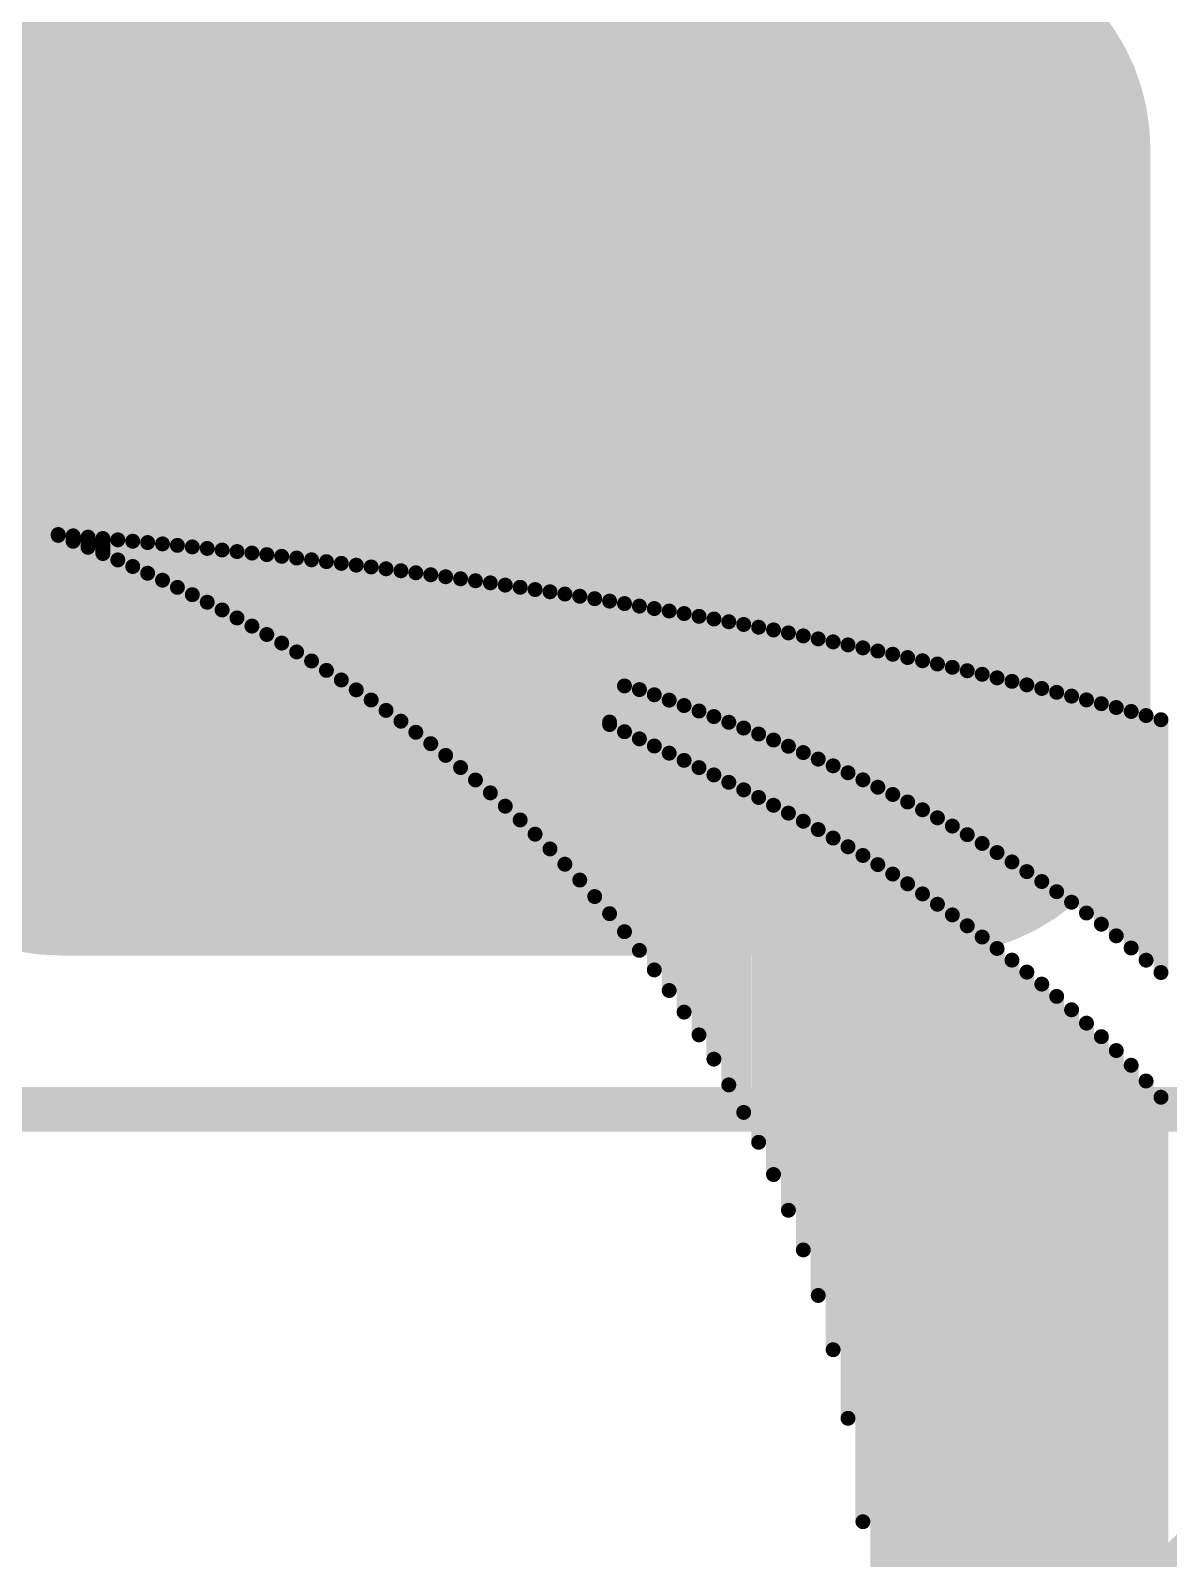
# Model space of a CAD drawing. Header units: millimetres. Extents: x 1.01 to 3.59, y 0.05 to 3.22.
# Drawn here: x 2.1073 to 2.1578, y 2.3112 to 2.379 of the extents above; entities that cross this region are included whole.
import ezdxf

# ---------------------------------------------------------------- set-up
doc = ezdxf.new("R2010")
doc.units = ezdxf.units.MM
doc.header["$MEASUREMENT"] = 0
for name, color, linetype in [('BottomOverlay', 54, 'Continuous'), ('Mechanical15', 56, 'Continuous'), ('TopLayer', 1, 'Continuous'), ('TopPaste', 8, 'Continuous'), ('TopSolder', 216, 'Continuous')]:
    doc.layers.add(name, color=color, linetype=linetype)

# ---------------------------------------------------------------- blocks, each defined once
blk = doc.blocks.new('RESC2013X38N_0805_NOOVERLAY_113')
at = {"layer": 'Mechanical15', "const_width": 0.001969}
blk.add_lwpolyline([(-0.03937, -0.068898), (0.03937, -0.068898)], dxfattribs=at)
at = {"layer": 'TopLayer', "const_width": 0.00561}
for points in [[(-0.022195, -0.026279, 1), (-0.016585, -0.026279, 1)], [(0.016585, -0.026279, 1), (0.022195, -0.026279, 1)], [(-0.022195, -0.052461, 1), (-0.016585, -0.052461, 1)], [(0.016585, -0.052461, 1), (0.022195, -0.052461, 1)]]:
    blk.add_lwpolyline(points, format="xyb", close=True, dxfattribs=at)
at = {"layer": 'TopLayer'}
for points in [[(-0.01939, -0.058071), (0.01939, -0.058071), (-0.01939, -0.020669), (0.01939, -0.020669)], [(-0.025, -0.052461), (0.025, -0.052461), (-0.025, -0.026279), (0.025, -0.026279)]]:
    blk.add_solid(points, dxfattribs=at)
at = {"layer": 'TopPaste', "const_width": 0.00561}
for points in [[(-0.022195, -0.026279, 1), (-0.016585, -0.026279, 1)], [(0.016585, -0.026279, 1), (0.022195, -0.026279, 1)], [(-0.022195, -0.052461, 1), (-0.016585, -0.052461, 1)], [(0.016585, -0.052461, 1), (0.022195, -0.052461, 1)]]:
    blk.add_lwpolyline(points, format="xyb", close=True, dxfattribs=at)
at = {"layer": 'TopPaste'}
for points in [[(-0.01939, -0.058071), (0.01939, -0.058071), (-0.01939, -0.020669), (0.01939, -0.020669)], [(-0.025, -0.052461), (0.025, -0.052461), (-0.025, -0.026279), (0.025, -0.026279)]]:
    blk.add_solid(points, dxfattribs=at)
at = {"layer": 'TopSolder', "const_width": 0.00961}
for points in [[(-0.024195, -0.026279, 1), (-0.014585, -0.026279, 1)], [(0.014585, -0.026279, 1), (0.024195, -0.026279, 1)], [(-0.024195, -0.052461, 1), (-0.014585, -0.052461, 1)], [(0.014585, -0.052461, 1), (0.024195, -0.052461, 1)]]:
    blk.add_lwpolyline(points, format="xyb", close=True, dxfattribs=at)
at = {"layer": 'TopSolder'}
for points in [[(-0.01939, -0.062071), (0.01939, -0.062071), (-0.01939, -0.016669), (0.01939, -0.016669)], [(-0.029, -0.052461), (0.029, -0.052461), (-0.029, -0.026279), (0.029, -0.026279)]]:
    blk.add_solid(points, dxfattribs=at)
blk = doc.blocks.new('S______ROHS_B_125')
at = {"layer": 'BottomOverlay', "const_width": 0.000661}
for points in [[(-0.095174, 0.046367), (-0.106393, 0.046367)], [(-0.095174, 0.046367), (-0.106393, 0.046367)], [(0.015145, 0.046367), (-0.08964, 0.046367)], [(0.015145, 0.046367), (-0.08964, 0.046367)], [(-0.095721, 0.045706), (-0.106577, 0.045706)], [(-0.095721, 0.045706), (-0.106577, 0.045706)], [(0.013773, 0.045706), (-0.090361, 0.045706)], [(0.013773, 0.045706), (-0.090361, 0.045706)], [(-0.096263, 0.045044), (-0.10676, 0.045044)], [(-0.096263, 0.045044), (-0.10676, 0.045044)], [(0.012323, 0.045044), (-0.091059, 0.045044)], [(0.012323, 0.045044), (-0.091059, 0.045044)], [(-0.096801, 0.044383), (-0.106934, 0.044383)], [(-0.096801, 0.044383), (-0.106934, 0.044383)], [(0.010787, 0.044383), (-0.091712, 0.044383)], [(0.010787, 0.044383), (-0.091712, 0.044383)], [(-0.09732, 0.043722), (-0.107103, 0.043722)], [(-0.09732, 0.043722), (-0.107103, 0.043722)], [(0.009136, 0.043722), (-0.092329, 0.043722)], [(0.009136, 0.043722), (-0.092329, 0.043722)], [(-0.098293, 0.042399), (-0.107442, 0.042399)], [(-0.098293, 0.042399), (-0.107442, 0.042399)], [(-0.097814, 0.043061), (-0.107272, 0.043061)], [(-0.097814, 0.043061), (-0.107272, 0.043061)], [(0.005512, 0.042399), (-0.093521, 0.042399)], [(0.005512, 0.042399), (-0.093521, 0.042399)], [(0.007384, 0.043061), (-0.092928, 0.043061)], [(0.007384, 0.043061), (-0.092928, 0.043061)], [(-0.098759, 0.041738), (-0.107611, 0.041738)], [(-0.098759, 0.041738), (-0.107611, 0.041738)], [(0.003477, 0.041738), (-0.094115, 0.041738)], [(0.003477, 0.041738), (-0.094115, 0.041738)], [(-0.099212, 0.041077), (-0.10778, 0.041077)], [(-0.099212, 0.041077), (-0.10778, 0.041077)], [(0.00129, 0.041077), (-0.094659, 0.041077)], [(0.00129, 0.041077), (-0.094659, 0.041077)], [(-0.099652, 0.040415), (-0.107939, 0.040415)], [(-0.099652, 0.040415), (-0.107939, 0.040415)], [(-0.001105, 0.040415), (-0.095193, 0.040415)], [(-0.001105, 0.040415), (-0.095193, 0.040415)], [(-0.100082, 0.039754), (-0.108095, 0.039754)], [(-0.100082, 0.039754), (-0.108095, 0.039754)], [(-0.003722, 0.039754), (-0.095724, 0.039754)], [(-0.003722, 0.039754), (-0.095724, 0.039754)], [(-0.100498, 0.039093), (-0.108251, 0.039093)], [(-0.100498, 0.039093), (-0.108251, 0.039093)], [(-0.006627, 0.039093), (-0.096242, 0.039093)], [(-0.006627, 0.039093), (-0.096242, 0.039093)], [(-0.100902, 0.038432), (-0.10841, 0.038432)], [(-0.100902, 0.038432), (-0.10841, 0.038432)], [(-0.009879, 0.038432), (-0.096749, 0.038432)], [(-0.009879, 0.038432), (-0.096749, 0.038432)], [(-0.101292, 0.03777), (-0.108566, 0.03777)], [(-0.101292, 0.03777), (-0.108566, 0.03777)], [(-0.013591, 0.03777), (-0.097247, 0.03777)], [(-0.013591, 0.03777), (-0.097247, 0.03777)], [(-0.101672, 0.037109), (-0.10872, 0.037109)], [(-0.101672, 0.037109), (-0.10872, 0.037109)], [(-0.017913, 0.037109), (-0.097731, 0.037109)], [(-0.017913, 0.037109), (-0.097731, 0.037109)], [(-0.10204, 0.036448), (-0.108866, 0.036448)], [(-0.10204, 0.036448), (-0.108866, 0.036448)], [(-0.023078, 0.036448), (-0.098205, 0.036448)], [(-0.023078, 0.036448), (-0.098205, 0.036448)], [(-0.102396, 0.035786), (-0.109009, 0.035786)], [(-0.102396, 0.035786), (-0.109009, 0.035786)], [(-0.029602, 0.035786), (-0.098663, 0.035786)], [(-0.029602, 0.035786), (-0.098663, 0.035786)], [(-0.102743, 0.035125), (-0.109152, 0.035125)], [(-0.102743, 0.035125), (-0.109152, 0.035125)], [(-0.038389, 0.035125), (-0.099111, 0.035125)], [(-0.038389, 0.035125), (-0.099111, 0.035125)], [(-0.103076, 0.034464), (-0.109298, 0.034464)], [(-0.103076, 0.034464), (-0.109298, 0.034464)], [(-0.050713, 0.034464), (-0.099543, 0.034464)], [(-0.050713, 0.034464), (-0.099543, 0.034464)], [(-0.103399, 0.033803), (-0.109441, 0.033803)], [(-0.103399, 0.033803), (-0.109441, 0.033803)], [(-0.063163, 0.033803), (-0.099962, 0.033803)], [(-0.063163, 0.033803), (-0.099962, 0.033803)], [(-0.103724, 0.033141), (-0.109582, 0.033141)], [(-0.103724, 0.033141), (-0.109582, 0.033141)], [(-0.070801, 0.033141), (-0.100368, 0.033141)], [(-0.070801, 0.033141), (-0.100368, 0.033141)], [(-0.104039, 0.03248), (-0.109714, 0.03248)], [(-0.104039, 0.03248), (-0.109714, 0.03248)], [(-0.075391, 0.03248), (-0.100753, 0.03248)], [(-0.075391, 0.03248), (-0.100753, 0.03248)], [(-0.104346, 0.031819), (-0.109847, 0.031819)], [(-0.104346, 0.031819), (-0.109847, 0.031819)], [(-0.078435, 0.031819), (-0.101141, 0.031819)], [(-0.078435, 0.031819), (-0.101141, 0.031819)], [(-0.104646, 0.031158), (-0.10998, 0.031158)], [(-0.104646, 0.031158), (-0.10998, 0.031158)], [(-0.080843, 0.031158), (-0.101519, 0.031158)], [(-0.080843, 0.031158), (-0.101519, 0.031158)], [(-0.104934, 0.030496), (-0.110113, 0.030496)], [(-0.104934, 0.030496), (-0.110113, 0.030496)], [(-0.082863, 0.030496), (-0.101889, 0.030496)], [(-0.082863, 0.030496), (-0.101889, 0.030496)], [(-0.105216, 0.029835), (-0.110245, 0.029835)], [(-0.105216, 0.029835), (-0.110245, 0.029835)], [(-0.084623, 0.029835), (-0.102248, 0.029835)], [(-0.084623, 0.029835), (-0.102248, 0.029835)], [(-0.105492, 0.029174), (-0.110378, 0.029174)], [(-0.105492, 0.029174), (-0.110378, 0.029174)], [(-0.086208, 0.029174), (-0.102597, 0.029174)], [(-0.086208, 0.029174), (-0.102597, 0.029174)], [(-0.10576, 0.028513), (-0.110498, 0.028513)], [(-0.10576, 0.028513), (-0.110498, 0.028513)], [(-0.08764, 0.028513), (-0.102943, 0.028513)], [(-0.08764, 0.028513), (-0.102943, 0.028513)], [(-0.106023, 0.027851), (-0.11062, 0.027851)], [(-0.106023, 0.027851), (-0.11062, 0.027851)], [(-0.088965, 0.027851), (-0.103281, 0.027851)], [(-0.088965, 0.027851), (-0.103281, 0.027851)], [(-0.10628, 0.02719), (-0.11074, 0.02719)], [(-0.10628, 0.02719), (-0.11074, 0.02719)], [(-0.090186, 0.02719), (-0.103615, 0.02719)], [(-0.090186, 0.02719), (-0.103615, 0.02719)], [(-0.106533, 0.026529), (-0.110863, 0.026529)], [(-0.106533, 0.026529), (-0.110863, 0.026529)], [(-0.091329, 0.026529), (-0.103943, 0.026529)], [(-0.091329, 0.026529), (-0.103943, 0.026529)], [(-0.106778, 0.025868), (-0.110982, 0.025868)], [(-0.106778, 0.025868), (-0.110982, 0.025868)], [(-0.092407, 0.025868), (-0.104268, 0.025868)], [(-0.092407, 0.025868), (-0.104268, 0.025868)], [(-0.107023, 0.025206), (-0.111105, 0.025206)], [(-0.107023, 0.025206), (-0.111105, 0.025206)], [(-0.093417, 0.025206), (-0.104588, 0.025206)], [(-0.093417, 0.025206), (-0.104588, 0.025206)], [(-0.107262, 0.024545), (-0.111216, 0.024545)], [(-0.107262, 0.024545), (-0.111216, 0.024545)], [(-0.094375, 0.024545), (-0.104909, 0.024545)], [(-0.094375, 0.024545), (-0.104909, 0.024545)], [(-0.107499, 0.023884), (-0.111326, 0.023884)], [(-0.107499, 0.023884), (-0.111326, 0.023884)], [(-0.095289, 0.023884), (-0.105226, 0.023884)], [(-0.095289, 0.023884), (-0.105226, 0.023884)], [(-0.107731, 0.023223), (-0.111435, 0.023223)], [(-0.107731, 0.023223), (-0.111435, 0.023223)], [(-0.096156, 0.023223), (-0.105544, 0.023223)], [(-0.096156, 0.023223), (-0.105544, 0.023223)], [(-0.107892, 0.022561), (-0.111547, 0.022561)], [(-0.107892, 0.022561), (-0.111547, 0.022561)], [(-0.096986, 0.022561), (-0.105861, 0.022561)], [(-0.096986, 0.022561), (-0.105861, 0.022561)], [(-0.106291, 0.0219), (-0.111657, 0.0219)], [(-0.106291, 0.0219), (-0.111657, 0.0219)], [(-0.097786, 0.0219), (-0.106179, 0.0219)], [(-0.097786, 0.0219), (-0.106179, 0.0219)], [(-0.098546, 0.021239), (-0.111766, 0.021239)], [(-0.098546, 0.021239), (-0.111766, 0.021239)], [(-0.099277, 0.020577), (-0.111873, 0.020577)], [(-0.099277, 0.020577), (-0.111873, 0.020577)], [(-0.09998, 0.019916), (-0.111972, 0.019916)], [(-0.09998, 0.019916), (-0.111972, 0.019916)], [(-0.10066, 0.019255), (-0.112071, 0.019255)], [(-0.10066, 0.019255), (-0.112071, 0.019255)], [(-0.101313, 0.018594), (-0.11217, 0.018594)], [(-0.101313, 0.018594), (-0.11217, 0.018594)], [(-0.101943, 0.017932), (-0.112268, 0.017932)], [(-0.101943, 0.017932), (-0.112268, 0.017932)], [(-0.102555, 0.017271), (-0.112367, 0.017271)], [(-0.102555, 0.017271), (-0.112367, 0.017271)], [(-0.103719, 0.015949), (-0.11256, 0.015949)], [(-0.103719, 0.015949), (-0.11256, 0.015949)], [(-0.103146, 0.01661), (-0.112466, 0.01661)], [(-0.103146, 0.01661), (-0.112466, 0.01661)], [(-0.104271, 0.015287), (-0.112648, 0.015287)], [(-0.104271, 0.015287), (-0.112648, 0.015287)], [(-0.10481, 0.014626), (-0.112737, 0.014626)], [(-0.10481, 0.014626), (-0.112737, 0.014626)], [(-0.10533, 0.013965), (-0.112825, 0.013965)], [(-0.10533, 0.013965), (-0.112825, 0.013965)], [(-0.105835, 0.013303), (-0.112914, 0.013303)], [(-0.105835, 0.013303), (-0.112914, 0.013303)], [(-0.106327, 0.012642), (-0.113003, 0.012642)], [(-0.106327, 0.012642), (-0.113003, 0.012642)], [(-0.106806, 0.011981), (-0.113091, 0.011981)], [(-0.106806, 0.011981), (-0.113091, 0.011981)], [(-0.107267, 0.01132), (-0.113172, 0.01132)], [(-0.107267, 0.01132), (-0.113172, 0.01132)], [(-0.107718, 0.010658), (-0.113253, 0.010658)], [(-0.107718, 0.010658), (-0.113253, 0.010658)], [(-0.108158, 0.009997), (-0.113331, 0.009997)], [(-0.108158, 0.009997), (-0.113331, 0.009997)], [(-0.108582, 0.009336), (-0.113409, 0.009336)], [(-0.108582, 0.009336), (-0.113409, 0.009336)], [(-0.108998, 0.008675), (-0.113489, 0.008675)], [(-0.108998, 0.008675), (-0.113489, 0.008675)], [(-0.109402, 0.008013), (-0.113568, 0.008013)], [(-0.109402, 0.008013), (-0.113568, 0.008013)], [(-0.109793, 0.007352), (-0.113646, 0.007352)], [(-0.109793, 0.007352), (-0.113646, 0.007352)], [(-0.110175, 0.006691), (-0.113719, 0.006691)], [(-0.110175, 0.006691), (-0.113719, 0.006691)], [(-0.110548, 0.00603), (-0.113789, 0.00603)], [(-0.110548, 0.00603), (-0.113789, 0.00603)], [(-0.110909, 0.005368), (-0.113856, 0.005368)], [(-0.110909, 0.005368), (-0.113856, 0.005368)], [(-0.111263, 0.004707), (-0.113924, 0.004707)], [(-0.111263, 0.004707), (-0.113924, 0.004707)], [(-0.111607, 0.004046), (-0.113994, 0.004046)], [(-0.111607, 0.004046), (-0.113994, 0.004046)], [(-0.11194, 0.003384), (-0.114062, 0.003384)], [(-0.11194, 0.003384), (-0.114062, 0.003384)], [(-0.112266, 0.002723), (-0.11413, 0.002723)], [(-0.112266, 0.002723), (-0.11413, 0.002723)], [(-0.112586, 0.002062), (-0.114195, 0.002062)], [(-0.112586, 0.002062), (-0.114195, 0.002062)], [(-0.112893, 0.001401), (-0.114255, 0.001401)], [(-0.112893, 0.001401), (-0.114255, 0.001401)], [(-0.113193, 0.000739), (-0.114315, 0.000739)], [(-0.113193, 0.000739), (-0.114315, 0.000739)], [(-0.113484, 0.000078), (-0.114375, 0.000078)], [(-0.113484, 0.000078), (-0.114375, 0.000078)], [(-0.113768, -0.000583), (-0.114434, -0.000583)], [(-0.113768, -0.000583), (-0.114434, -0.000583)], [(-0.114044, -0.001244), (-0.114494, -0.001244)], [(-0.114044, -0.001244), (-0.114494, -0.001244)], [(-0.114312, -0.001906), (-0.114552, -0.001906)], [(-0.114312, -0.001906), (-0.114552, -0.001906)], [(-0.114572, -0.002567), (-0.114611, -0.002567)], [(-0.114572, -0.002567), (-0.114611, -0.002567)]]:
    blk.add_lwpolyline(points, dxfattribs=at)
at = {"layer": 'BottomOverlay', "const_width": 0.000331}
for points in [[(-0.106558, 0.046367, 1), (-0.106227, 0.046367, 1)], [(-0.106558, 0.046367, 1), (-0.106227, 0.046367, 1)], [(-0.09534, 0.046367, 1), (-0.095009, 0.046367, 1)], [(-0.09534, 0.046367, 1), (-0.095009, 0.046367, 1)], [(-0.089805, 0.046367, 1), (-0.089474, 0.046367, 1)], [(-0.089805, 0.046367, 1), (-0.089474, 0.046367, 1)], [(-0.106743, 0.045706, 1), (-0.106412, 0.045706, 1)], [(-0.106743, 0.045706, 1), (-0.106412, 0.045706, 1)], [(-0.095886, 0.045706, 1), (-0.095556, 0.045706, 1)], [(-0.095886, 0.045706, 1), (-0.095556, 0.045706, 1)], [(-0.090526, 0.045706, 1), (-0.090195, 0.045706, 1)], [(-0.090526, 0.045706, 1), (-0.090195, 0.045706, 1)], [(-0.106925, 0.045044, 1), (-0.106594, 0.045044, 1)], [(-0.106925, 0.045044, 1), (-0.106594, 0.045044, 1)], [(-0.096428, 0.045044, 1), (-0.096097, 0.045044, 1)], [(-0.096428, 0.045044, 1), (-0.096097, 0.045044, 1)], [(-0.091224, 0.045044, 1), (-0.090893, 0.045044, 1)], [(-0.091224, 0.045044, 1), (-0.090893, 0.045044, 1)], [(-0.107099, 0.044383, 1), (-0.106769, 0.044383, 1)], [(-0.107099, 0.044383, 1), (-0.106769, 0.044383, 1)], [(-0.096967, 0.044383, 1), (-0.096636, 0.044383, 1)], [(-0.096967, 0.044383, 1), (-0.096636, 0.044383, 1)], [(-0.091877, 0.044383, 1), (-0.091547, 0.044383, 1)], [(-0.091877, 0.044383, 1), (-0.091547, 0.044383, 1)], [(-0.107269, 0.043722, 1), (-0.106938, 0.043722, 1)], [(-0.107269, 0.043722, 1), (-0.106938, 0.043722, 1)], [(-0.097485, 0.043722, 1), (-0.097154, 0.043722, 1)], [(-0.097485, 0.043722, 1), (-0.097154, 0.043722, 1)], [(-0.092494, 0.043722, 1), (-0.092163, 0.043722, 1)], [(-0.092494, 0.043722, 1), (-0.092163, 0.043722, 1)], [(-0.107607, 0.042399, 1), (-0.107276, 0.042399, 1)], [(-0.107607, 0.042399, 1), (-0.107276, 0.042399, 1)], [(-0.107438, 0.043061, 1), (-0.107107, 0.043061, 1)], [(-0.107438, 0.043061, 1), (-0.107107, 0.043061, 1)], [(-0.098459, 0.042399, 1), (-0.098128, 0.042399, 1)], [(-0.098459, 0.042399, 1), (-0.098128, 0.042399, 1)], [(-0.097979, 0.043061, 1), (-0.097649, 0.043061, 1)], [(-0.097979, 0.043061, 1), (-0.097649, 0.043061, 1)], [(-0.093687, 0.042399, 1), (-0.093356, 0.042399, 1)], [(-0.093687, 0.042399, 1), (-0.093356, 0.042399, 1)], [(-0.093093, 0.043061, 1), (-0.092762, 0.043061, 1)], [(-0.093093, 0.043061, 1), (-0.092762, 0.043061, 1)], [(-0.107776, 0.041738, 1), (-0.107446, 0.041738, 1)], [(-0.107776, 0.041738, 1), (-0.107446, 0.041738, 1)], [(-0.098925, 0.041738, 1), (-0.098594, 0.041738, 1)], [(-0.098925, 0.041738, 1), (-0.098594, 0.041738, 1)], [(-0.09428, 0.041738, 1), (-0.09395, 0.041738, 1)], [(-0.09428, 0.041738, 1), (-0.09395, 0.041738, 1)], [(-0.107945, 0.041077, 1), (-0.107615, 0.041077, 1)], [(-0.107945, 0.041077, 1), (-0.107615, 0.041077, 1)], [(-0.099378, 0.041077, 1), (-0.099047, 0.041077, 1)], [(-0.099378, 0.041077, 1), (-0.099047, 0.041077, 1)], [(-0.094824, 0.041077, 1), (-0.094494, 0.041077, 1)], [(-0.094824, 0.041077, 1), (-0.094494, 0.041077, 1)], [(-0.108104, 0.040415, 1), (-0.107774, 0.040415, 1)], [(-0.108104, 0.040415, 1), (-0.107774, 0.040415, 1)], [(-0.099818, 0.040415, 1), (-0.099487, 0.040415, 1)], [(-0.099818, 0.040415, 1), (-0.099487, 0.040415, 1)], [(-0.095358, 0.040415, 1), (-0.095027, 0.040415, 1)], [(-0.095358, 0.040415, 1), (-0.095027, 0.040415, 1)], [(-0.10826, 0.039754, 1), (-0.10793, 0.039754, 1)], [(-0.10826, 0.039754, 1), (-0.10793, 0.039754, 1)], [(-0.100247, 0.039754, 1), (-0.099917, 0.039754, 1)], [(-0.100247, 0.039754, 1), (-0.099917, 0.039754, 1)], [(-0.095889, 0.039754, 1), (-0.095558, 0.039754, 1)], [(-0.095889, 0.039754, 1), (-0.095558, 0.039754, 1)], [(-0.108417, 0.039093, 1), (-0.108086, 0.039093, 1)], [(-0.108417, 0.039093, 1), (-0.108086, 0.039093, 1)], [(-0.100664, 0.039093, 1), (-0.100333, 0.039093, 1)], [(-0.100664, 0.039093, 1), (-0.100333, 0.039093, 1)], [(-0.096407, 0.039093, 1), (-0.096076, 0.039093, 1)], [(-0.096407, 0.039093, 1), (-0.096076, 0.039093, 1)], [(-0.108575, 0.038432, 1), (-0.108245, 0.038432, 1)], [(-0.108575, 0.038432, 1), (-0.108245, 0.038432, 1)], [(-0.101067, 0.038432, 1), (-0.100737, 0.038432, 1)], [(-0.101067, 0.038432, 1), (-0.100737, 0.038432, 1)], [(-0.096915, 0.038432, 1), (-0.096584, 0.038432, 1)], [(-0.096915, 0.038432, 1), (-0.096584, 0.038432, 1)], [(-0.108732, 0.03777, 1), (-0.108401, 0.03777, 1)], [(-0.108732, 0.03777, 1), (-0.108401, 0.03777, 1)], [(-0.101458, 0.03777, 1), (-0.101127, 0.03777, 1)], [(-0.101458, 0.03777, 1), (-0.101127, 0.03777, 1)], [(-0.097412, 0.03777, 1), (-0.097081, 0.03777, 1)], [(-0.097412, 0.03777, 1), (-0.097081, 0.03777, 1)], [(-0.108885, 0.037109, 1), (-0.108555, 0.037109, 1)], [(-0.108885, 0.037109, 1), (-0.108555, 0.037109, 1)], [(-0.101838, 0.037109, 1), (-0.101507, 0.037109, 1)], [(-0.101838, 0.037109, 1), (-0.101507, 0.037109, 1)], [(-0.097896, 0.037109, 1), (-0.097566, 0.037109, 1)], [(-0.097896, 0.037109, 1), (-0.097566, 0.037109, 1)], [(-0.109031, 0.036448, 1), (-0.1087, 0.036448, 1)], [(-0.109031, 0.036448, 1), (-0.1087, 0.036448, 1)], [(-0.102205, 0.036448, 1), (-0.101874, 0.036448, 1)], [(-0.102205, 0.036448, 1), (-0.101874, 0.036448, 1)], [(-0.09837, 0.036448, 1), (-0.09804, 0.036448, 1)], [(-0.09837, 0.036448, 1), (-0.09804, 0.036448, 1)], [(-0.109174, 0.035786, 1), (-0.108844, 0.035786, 1)], [(-0.109174, 0.035786, 1), (-0.108844, 0.035786, 1)], [(-0.102562, 0.035786, 1), (-0.102231, 0.035786, 1)], [(-0.102562, 0.035786, 1), (-0.102231, 0.035786, 1)], [(-0.098828, 0.035786, 1), (-0.098498, 0.035786, 1)], [(-0.098828, 0.035786, 1), (-0.098498, 0.035786, 1)], [(-0.109317, 0.035125, 1), (-0.108987, 0.035125, 1)], [(-0.109317, 0.035125, 1), (-0.108987, 0.035125, 1)], [(-0.102908, 0.035125, 1), (-0.102577, 0.035125, 1)], [(-0.102908, 0.035125, 1), (-0.102577, 0.035125, 1)], [(-0.099276, 0.035125, 1), (-0.098945, 0.035125, 1)], [(-0.099276, 0.035125, 1), (-0.098945, 0.035125, 1)], [(-0.109463, 0.034464, 1), (-0.109133, 0.034464, 1)], [(-0.109463, 0.034464, 1), (-0.109133, 0.034464, 1)], [(-0.103241, 0.034464, 1), (-0.10291, 0.034464, 1)], [(-0.103241, 0.034464, 1), (-0.10291, 0.034464, 1)], [(-0.099708, 0.034464, 1), (-0.099378, 0.034464, 1)], [(-0.099708, 0.034464, 1), (-0.099378, 0.034464, 1)], [(-0.109606, 0.033803, 1), (-0.109276, 0.033803, 1)], [(-0.109606, 0.033803, 1), (-0.109276, 0.033803, 1)], [(-0.103564, 0.033803, 1), (-0.103233, 0.033803, 1)], [(-0.103564, 0.033803, 1), (-0.103233, 0.033803, 1)], [(-0.100127, 0.033803, 1), (-0.099797, 0.033803, 1)], [(-0.100127, 0.033803, 1), (-0.099797, 0.033803, 1)], [(-0.109747, 0.033141, 1), (-0.109416, 0.033141, 1)], [(-0.109747, 0.033141, 1), (-0.109416, 0.033141, 1)], [(-0.103889, 0.033141, 1), (-0.103559, 0.033141, 1)], [(-0.103889, 0.033141, 1), (-0.103559, 0.033141, 1)], [(-0.100533, 0.033141, 1), (-0.100203, 0.033141, 1)], [(-0.100533, 0.033141, 1), (-0.100203, 0.033141, 1)], [(-0.070967, 0.033141, 1), (-0.070636, 0.033141, 1)], [(-0.070967, 0.033141, 1), (-0.070636, 0.033141, 1)], [(-0.10988, 0.03248, 1), (-0.109549, 0.03248, 1)], [(-0.10988, 0.03248, 1), (-0.109549, 0.03248, 1)], [(-0.104204, 0.03248, 1), (-0.103874, 0.03248, 1)], [(-0.104204, 0.03248, 1), (-0.103874, 0.03248, 1)], [(-0.100919, 0.03248, 1), (-0.100588, 0.03248, 1)], [(-0.100919, 0.03248, 1), (-0.100588, 0.03248, 1)], [(-0.075556, 0.03248, 1), (-0.075226, 0.03248, 1)], [(-0.075556, 0.03248, 1), (-0.075226, 0.03248, 1)], [(-0.110013, 0.031819, 1), (-0.109682, 0.031819, 1)], [(-0.110013, 0.031819, 1), (-0.109682, 0.031819, 1)], [(-0.104511, 0.031819, 1), (-0.104181, 0.031819, 1)], [(-0.104511, 0.031819, 1), (-0.104181, 0.031819, 1)], [(-0.101307, 0.031819, 1), (-0.100976, 0.031819, 1)], [(-0.101307, 0.031819, 1), (-0.100976, 0.031819, 1)], [(-0.0786, 0.031819, 1), (-0.078269, 0.031819, 1)], [(-0.0786, 0.031819, 1), (-0.078269, 0.031819, 1)], [(-0.110145, 0.031158, 1), (-0.109815, 0.031158, 1)], [(-0.110145, 0.031158, 1), (-0.109815, 0.031158, 1)], [(-0.104811, 0.031158, 1), (-0.10448, 0.031158, 1)], [(-0.104811, 0.031158, 1), (-0.10448, 0.031158, 1)], [(-0.101684, 0.031158, 1), (-0.101354, 0.031158, 1)], [(-0.101684, 0.031158, 1), (-0.101354, 0.031158, 1)], [(-0.081008, 0.031158, 1), (-0.080677, 0.031158, 1)], [(-0.081008, 0.031158, 1), (-0.080677, 0.031158, 1)], [(-0.110278, 0.030496, 1), (-0.109948, 0.030496, 1)], [(-0.110278, 0.030496, 1), (-0.109948, 0.030496, 1)], [(-0.1051, 0.030496, 1), (-0.104769, 0.030496, 1)], [(-0.1051, 0.030496, 1), (-0.104769, 0.030496, 1)], [(-0.102054, 0.030496, 1), (-0.101723, 0.030496, 1)], [(-0.102054, 0.030496, 1), (-0.101723, 0.030496, 1)], [(-0.083028, 0.030496, 1), (-0.082698, 0.030496, 1)], [(-0.083028, 0.030496, 1), (-0.082698, 0.030496, 1)], [(-0.110411, 0.029835, 1), (-0.11008, 0.029835, 1)], [(-0.110411, 0.029835, 1), (-0.11008, 0.029835, 1)], [(-0.105381, 0.029835, 1), (-0.10505, 0.029835, 1)], [(-0.105381, 0.029835, 1), (-0.10505, 0.029835, 1)], [(-0.102413, 0.029835, 1), (-0.102083, 0.029835, 1)], [(-0.102413, 0.029835, 1), (-0.102083, 0.029835, 1)], [(-0.084788, 0.029835, 1), (-0.084458, 0.029835, 1)], [(-0.084788, 0.029835, 1), (-0.084458, 0.029835, 1)], [(-0.110544, 0.029174, 1), (-0.110213, 0.029174, 1)], [(-0.110544, 0.029174, 1), (-0.110213, 0.029174, 1)], [(-0.105657, 0.029174, 1), (-0.105326, 0.029174, 1)], [(-0.105657, 0.029174, 1), (-0.105326, 0.029174, 1)], [(-0.102762, 0.029174, 1), (-0.102431, 0.029174, 1)], [(-0.102762, 0.029174, 1), (-0.102431, 0.029174, 1)], [(-0.086374, 0.029174, 1), (-0.086043, 0.029174, 1)], [(-0.086374, 0.029174, 1), (-0.086043, 0.029174, 1)], [(-0.110663, 0.028513, 1), (-0.110333, 0.028513, 1)], [(-0.110663, 0.028513, 1), (-0.110333, 0.028513, 1)], [(-0.105925, 0.028513, 1), (-0.105595, 0.028513, 1)], [(-0.105925, 0.028513, 1), (-0.105595, 0.028513, 1)], [(-0.103108, 0.028513, 1), (-0.102778, 0.028513, 1)], [(-0.103108, 0.028513, 1), (-0.102778, 0.028513, 1)], [(-0.087805, 0.028513, 1), (-0.087475, 0.028513, 1)], [(-0.087805, 0.028513, 1), (-0.087475, 0.028513, 1)], [(-0.110786, 0.027851, 1), (-0.110455, 0.027851, 1)], [(-0.110786, 0.027851, 1), (-0.110455, 0.027851, 1)], [(-0.106188, 0.027851, 1), (-0.105857, 0.027851, 1)], [(-0.106188, 0.027851, 1), (-0.105857, 0.027851, 1)], [(-0.103447, 0.027851, 1), (-0.103116, 0.027851, 1)], [(-0.103447, 0.027851, 1), (-0.103116, 0.027851, 1)], [(-0.089131, 0.027851, 1), (-0.0888, 0.027851, 1)], [(-0.089131, 0.027851, 1), (-0.0888, 0.027851, 1)], [(-0.110906, 0.02719, 1), (-0.110575, 0.02719, 1)], [(-0.110906, 0.02719, 1), (-0.110575, 0.02719, 1)], [(-0.106446, 0.02719, 1), (-0.106115, 0.02719, 1)], [(-0.106446, 0.02719, 1), (-0.106115, 0.02719, 1)], [(-0.10378, 0.02719, 1), (-0.103449, 0.02719, 1)], [(-0.10378, 0.02719, 1), (-0.103449, 0.02719, 1)], [(-0.090352, 0.02719, 1), (-0.090021, 0.02719, 1)], [(-0.090352, 0.02719, 1), (-0.090021, 0.02719, 1)], [(-0.111028, 0.026529, 1), (-0.110697, 0.026529, 1)], [(-0.111028, 0.026529, 1), (-0.110697, 0.026529, 1)], [(-0.106698, 0.026529, 1), (-0.106368, 0.026529, 1)], [(-0.106698, 0.026529, 1), (-0.106368, 0.026529, 1)], [(-0.104108, 0.026529, 1), (-0.103777, 0.026529, 1)], [(-0.104108, 0.026529, 1), (-0.103777, 0.026529, 1)], [(-0.091494, 0.026529, 1), (-0.091164, 0.026529, 1)], [(-0.091494, 0.026529, 1), (-0.091164, 0.026529, 1)], [(-0.111148, 0.025868, 1), (-0.110817, 0.025868, 1)], [(-0.111148, 0.025868, 1), (-0.110817, 0.025868, 1)], [(-0.106943, 0.025868, 1), (-0.106612, 0.025868, 1)], [(-0.106943, 0.025868, 1), (-0.106612, 0.025868, 1)], [(-0.104433, 0.025868, 1), (-0.104103, 0.025868, 1)], [(-0.104433, 0.025868, 1), (-0.104103, 0.025868, 1)], [(-0.092572, 0.025868, 1), (-0.092242, 0.025868, 1)], [(-0.092572, 0.025868, 1), (-0.092242, 0.025868, 1)], [(-0.11127, 0.025206, 1), (-0.110939, 0.025206, 1)], [(-0.11127, 0.025206, 1), (-0.110939, 0.025206, 1)], [(-0.107188, 0.025206, 1), (-0.106857, 0.025206, 1)], [(-0.107188, 0.025206, 1), (-0.106857, 0.025206, 1)], [(-0.104754, 0.025206, 1), (-0.104423, 0.025206, 1)], [(-0.104754, 0.025206, 1), (-0.104423, 0.025206, 1)], [(-0.093582, 0.025206, 1), (-0.093252, 0.025206, 1)], [(-0.093582, 0.025206, 1), (-0.093252, 0.025206, 1)], [(-0.111382, 0.024545, 1), (-0.111051, 0.024545, 1)], [(-0.111382, 0.024545, 1), (-0.111051, 0.024545, 1)], [(-0.107427, 0.024545, 1), (-0.107097, 0.024545, 1)], [(-0.107427, 0.024545, 1), (-0.107097, 0.024545, 1)], [(-0.105074, 0.024545, 1), (-0.104743, 0.024545, 1)], [(-0.105074, 0.024545, 1), (-0.104743, 0.024545, 1)], [(-0.09454, 0.024545, 1), (-0.09421, 0.024545, 1)], [(-0.09454, 0.024545, 1), (-0.09421, 0.024545, 1)], [(-0.111491, 0.023884, 1), (-0.111161, 0.023884, 1)], [(-0.111491, 0.023884, 1), (-0.111161, 0.023884, 1)], [(-0.107664, 0.023884, 1), (-0.107334, 0.023884, 1)], [(-0.107664, 0.023884, 1), (-0.107334, 0.023884, 1)], [(-0.105391, 0.023884, 1), (-0.105061, 0.023884, 1)], [(-0.105391, 0.023884, 1), (-0.105061, 0.023884, 1)], [(-0.095454, 0.023884, 1), (-0.095124, 0.023884, 1)], [(-0.095454, 0.023884, 1), (-0.095124, 0.023884, 1)], [(-0.111601, 0.023223, 1), (-0.11127, 0.023223, 1)], [(-0.111601, 0.023223, 1), (-0.11127, 0.023223, 1)], [(-0.107896, 0.023223, 1), (-0.107565, 0.023223, 1)], [(-0.107896, 0.023223, 1), (-0.107565, 0.023223, 1)], [(-0.105709, 0.023223, 1), (-0.105378, 0.023223, 1)], [(-0.105709, 0.023223, 1), (-0.105378, 0.023223, 1)], [(-0.096321, 0.023223, 1), (-0.095991, 0.023223, 1)], [(-0.096321, 0.023223, 1), (-0.095991, 0.023223, 1)], [(-0.111713, 0.022561, 1), (-0.111382, 0.022561, 1)], [(-0.111713, 0.022561, 1), (-0.111382, 0.022561, 1)], [(-0.108057, 0.022561, 1), (-0.107727, 0.022561, 1)], [(-0.108057, 0.022561, 1), (-0.107727, 0.022561, 1)], [(-0.106027, 0.022561, 1), (-0.105696, 0.022561, 1)], [(-0.106027, 0.022561, 1), (-0.105696, 0.022561, 1)], [(-0.097152, 0.022561, 1), (-0.096821, 0.022561, 1)], [(-0.097152, 0.022561, 1), (-0.096821, 0.022561, 1)], [(-0.111822, 0.0219, 1), (-0.111491, 0.0219, 1)], [(-0.111822, 0.0219, 1), (-0.111491, 0.0219, 1)], [(-0.106456, 0.0219, 1), (-0.106126, 0.0219, 1)], [(-0.106456, 0.0219, 1), (-0.106126, 0.0219, 1)], [(-0.106344, 0.0219, 1), (-0.106014, 0.0219, 1)], [(-0.106344, 0.0219, 1), (-0.106014, 0.0219, 1)], [(-0.097951, 0.0219, 1), (-0.09762, 0.0219, 1)], [(-0.097951, 0.0219, 1), (-0.09762, 0.0219, 1)], [(-0.111931, 0.021239, 1), (-0.111601, 0.021239, 1)], [(-0.111931, 0.021239, 1), (-0.111601, 0.021239, 1)], [(-0.098711, 0.021239, 1), (-0.09838, 0.021239, 1)], [(-0.098711, 0.021239, 1), (-0.09838, 0.021239, 1)], [(-0.112038, 0.020577, 1), (-0.111707, 0.020577, 1)], [(-0.112038, 0.020577, 1), (-0.111707, 0.020577, 1)], [(-0.099443, 0.020577, 1), (-0.099112, 0.020577, 1)], [(-0.099443, 0.020577, 1), (-0.099112, 0.020577, 1)], [(-0.112137, 0.019916, 1), (-0.111806, 0.019916, 1)], [(-0.112137, 0.019916, 1), (-0.111806, 0.019916, 1)], [(-0.100146, 0.019916, 1), (-0.099815, 0.019916, 1)], [(-0.100146, 0.019916, 1), (-0.099815, 0.019916, 1)], [(-0.112236, 0.019255, 1), (-0.111905, 0.019255, 1)], [(-0.112236, 0.019255, 1), (-0.111905, 0.019255, 1)], [(-0.100825, 0.019255, 1), (-0.100495, 0.019255, 1)], [(-0.100825, 0.019255, 1), (-0.100495, 0.019255, 1)], [(-0.112335, 0.018594, 1), (-0.112004, 0.018594, 1)], [(-0.112335, 0.018594, 1), (-0.112004, 0.018594, 1)], [(-0.101478, 0.018594, 1), (-0.101148, 0.018594, 1)], [(-0.101478, 0.018594, 1), (-0.101148, 0.018594, 1)], [(-0.112434, 0.017932, 1), (-0.112103, 0.017932, 1)], [(-0.112434, 0.017932, 1), (-0.112103, 0.017932, 1)], [(-0.102109, 0.017932, 1), (-0.101778, 0.017932, 1)], [(-0.102109, 0.017932, 1), (-0.101778, 0.017932, 1)], [(-0.112533, 0.017271, 1), (-0.112202, 0.017271, 1)], [(-0.112533, 0.017271, 1), (-0.112202, 0.017271, 1)], [(-0.10272, 0.017271, 1), (-0.10239, 0.017271, 1)], [(-0.10272, 0.017271, 1), (-0.10239, 0.017271, 1)], [(-0.112725, 0.015949, 1), (-0.112395, 0.015949, 1)], [(-0.112725, 0.015949, 1), (-0.112395, 0.015949, 1)], [(-0.112631, 0.01661, 1), (-0.112301, 0.01661, 1)], [(-0.112631, 0.01661, 1), (-0.112301, 0.01661, 1)], [(-0.103884, 0.015949, 1), (-0.103554, 0.015949, 1)], [(-0.103884, 0.015949, 1), (-0.103554, 0.015949, 1)], [(-0.103311, 0.01661, 1), (-0.102981, 0.01661, 1)], [(-0.103311, 0.01661, 1), (-0.102981, 0.01661, 1)], [(-0.112814, 0.015287, 1), (-0.112483, 0.015287, 1)], [(-0.112814, 0.015287, 1), (-0.112483, 0.015287, 1)], [(-0.104436, 0.015287, 1), (-0.104105, 0.015287, 1)], [(-0.104436, 0.015287, 1), (-0.104105, 0.015287, 1)], [(-0.112902, 0.014626, 1), (-0.112572, 0.014626, 1)], [(-0.112902, 0.014626, 1), (-0.112572, 0.014626, 1)], [(-0.104975, 0.014626, 1), (-0.104644, 0.014626, 1)], [(-0.104975, 0.014626, 1), (-0.104644, 0.014626, 1)], [(-0.112991, 0.013965, 1), (-0.11266, 0.013965, 1)], [(-0.112991, 0.013965, 1), (-0.11266, 0.013965, 1)], [(-0.105496, 0.013965, 1), (-0.105165, 0.013965, 1)], [(-0.105496, 0.013965, 1), (-0.105165, 0.013965, 1)], [(-0.113079, 0.013303, 1), (-0.112749, 0.013303, 1)], [(-0.113079, 0.013303, 1), (-0.112749, 0.013303, 1)], [(-0.106001, 0.013303, 1), (-0.10567, 0.013303, 1)], [(-0.106001, 0.013303, 1), (-0.10567, 0.013303, 1)], [(-0.113168, 0.012642, 1), (-0.112837, 0.012642, 1)], [(-0.113168, 0.012642, 1), (-0.112837, 0.012642, 1)], [(-0.106493, 0.012642, 1), (-0.106162, 0.012642, 1)], [(-0.106493, 0.012642, 1), (-0.106162, 0.012642, 1)], [(-0.113256, 0.011981, 1), (-0.112926, 0.011981, 1)], [(-0.113256, 0.011981, 1), (-0.112926, 0.011981, 1)], [(-0.106972, 0.011981, 1), (-0.106641, 0.011981, 1)], [(-0.106972, 0.011981, 1), (-0.106641, 0.011981, 1)], [(-0.113337, 0.01132, 1), (-0.113006, 0.01132, 1)], [(-0.113337, 0.01132, 1), (-0.113006, 0.01132, 1)], [(-0.107433, 0.01132, 1), (-0.107102, 0.01132, 1)], [(-0.107433, 0.01132, 1), (-0.107102, 0.01132, 1)], [(-0.113418, 0.010658, 1), (-0.113087, 0.010658, 1)], [(-0.113418, 0.010658, 1), (-0.113087, 0.010658, 1)], [(-0.107883, 0.010658, 1), (-0.107552, 0.010658, 1)], [(-0.107883, 0.010658, 1), (-0.107552, 0.010658, 1)], [(-0.113496, 0.009997, 1), (-0.113165, 0.009997, 1)], [(-0.113496, 0.009997, 1), (-0.113165, 0.009997, 1)], [(-0.108323, 0.009997, 1), (-0.107992, 0.009997, 1)], [(-0.108323, 0.009997, 1), (-0.107992, 0.009997, 1)], [(-0.113574, 0.009336, 1), (-0.113243, 0.009336, 1)], [(-0.113574, 0.009336, 1), (-0.113243, 0.009336, 1)], [(-0.108747, 0.009336, 1), (-0.108417, 0.009336, 1)], [(-0.108747, 0.009336, 1), (-0.108417, 0.009336, 1)], [(-0.113655, 0.008675, 1), (-0.113324, 0.008675, 1)], [(-0.113655, 0.008675, 1), (-0.113324, 0.008675, 1)], [(-0.109164, 0.008675, 1), (-0.108833, 0.008675, 1)], [(-0.109164, 0.008675, 1), (-0.108833, 0.008675, 1)], [(-0.113733, 0.008013, 1), (-0.113402, 0.008013, 1)], [(-0.113733, 0.008013, 1), (-0.113402, 0.008013, 1)], [(-0.109567, 0.008013, 1), (-0.109237, 0.008013, 1)], [(-0.109567, 0.008013, 1), (-0.109237, 0.008013, 1)], [(-0.113811, 0.007352, 1), (-0.11348, 0.007352, 1)], [(-0.113811, 0.007352, 1), (-0.11348, 0.007352, 1)], [(-0.109958, 0.007352, 1), (-0.109627, 0.007352, 1)], [(-0.109958, 0.007352, 1), (-0.109627, 0.007352, 1)], [(-0.113884, 0.006691, 1), (-0.113553, 0.006691, 1)], [(-0.113884, 0.006691, 1), (-0.113553, 0.006691, 1)], [(-0.11034, 0.006691, 1), (-0.11001, 0.006691, 1)], [(-0.11034, 0.006691, 1), (-0.11001, 0.006691, 1)], [(-0.113954, 0.00603, 1), (-0.113623, 0.00603, 1)], [(-0.113954, 0.00603, 1), (-0.113623, 0.00603, 1)], [(-0.110713, 0.00603, 1), (-0.110382, 0.00603, 1)], [(-0.110713, 0.00603, 1), (-0.110382, 0.00603, 1)], [(-0.114022, 0.005368, 1), (-0.113691, 0.005368, 1)], [(-0.114022, 0.005368, 1), (-0.113691, 0.005368, 1)], [(-0.111075, 0.005368, 1), (-0.110744, 0.005368, 1)], [(-0.111075, 0.005368, 1), (-0.110744, 0.005368, 1)], [(-0.114089, 0.004707, 1), (-0.113759, 0.004707, 1)], [(-0.114089, 0.004707, 1), (-0.113759, 0.004707, 1)], [(-0.111429, 0.004707, 1), (-0.111098, 0.004707, 1)], [(-0.111429, 0.004707, 1), (-0.111098, 0.004707, 1)], [(-0.11416, 0.004046, 1), (-0.113829, 0.004046, 1)], [(-0.11416, 0.004046, 1), (-0.113829, 0.004046, 1)], [(-0.111772, 0.004046, 1), (-0.111442, 0.004046, 1)], [(-0.111772, 0.004046, 1), (-0.111442, 0.004046, 1)], [(-0.114227, 0.003384, 1), (-0.113897, 0.003384, 1)], [(-0.114227, 0.003384, 1), (-0.113897, 0.003384, 1)], [(-0.112106, 0.003384, 1), (-0.111775, 0.003384, 1)], [(-0.112106, 0.003384, 1), (-0.111775, 0.003384, 1)], [(-0.114295, 0.002723, 1), (-0.113965, 0.002723, 1)], [(-0.114295, 0.002723, 1), (-0.113965, 0.002723, 1)], [(-0.112431, 0.002723, 1), (-0.112101, 0.002723, 1)], [(-0.112431, 0.002723, 1), (-0.112101, 0.002723, 1)], [(-0.11436, 0.002062, 1), (-0.11403, 0.002062, 1)], [(-0.11436, 0.002062, 1), (-0.11403, 0.002062, 1)], [(-0.112751, 0.002062, 1), (-0.112421, 0.002062, 1)], [(-0.112751, 0.002062, 1), (-0.112421, 0.002062, 1)], [(-0.11442, 0.001401, 1), (-0.114089, 0.001401, 1)], [(-0.11442, 0.001401, 1), (-0.114089, 0.001401, 1)], [(-0.113059, 0.001401, 1), (-0.112728, 0.001401, 1)], [(-0.113059, 0.001401, 1), (-0.112728, 0.001401, 1)], [(-0.11448, 0.000739, 1), (-0.114149, 0.000739, 1)], [(-0.11448, 0.000739, 1), (-0.114149, 0.000739, 1)], [(-0.113358, 0.000739, 1), (-0.113027, 0.000739, 1)], [(-0.113358, 0.000739, 1), (-0.113027, 0.000739, 1)], [(-0.11454, 0.000078, 1), (-0.114209, 0.000078, 1)], [(-0.11454, 0.000078, 1), (-0.114209, 0.000078, 1)], [(-0.11365, 0.000078, 1), (-0.113319, 0.000078, 1)], [(-0.11365, 0.000078, 1), (-0.113319, 0.000078, 1)], [(-0.1146, -0.000583, 1), (-0.114269, -0.000583, 1)], [(-0.1146, -0.000583, 1), (-0.114269, -0.000583, 1)], [(-0.113933, -0.000583, 1), (-0.113603, -0.000583, 1)], [(-0.113933, -0.000583, 1), (-0.113603, -0.000583, 1)], [(-0.11466, -0.001244, 1), (-0.114329, -0.001244, 1)], [(-0.11466, -0.001244, 1), (-0.114329, -0.001244, 1)], [(-0.114209, -0.001244, 1), (-0.113879, -0.001244, 1)], [(-0.114209, -0.001244, 1), (-0.113879, -0.001244, 1)], [(-0.114717, -0.001906, 1), (-0.114386, -0.001906, 1)], [(-0.114717, -0.001906, 1), (-0.114386, -0.001906, 1)], [(-0.114477, -0.001906, 1), (-0.114147, -0.001906, 1)], [(-0.114477, -0.001906, 1), (-0.114147, -0.001906, 1)], [(-0.114777, -0.002567, 1), (-0.114446, -0.002567, 1)], [(-0.114777, -0.002567, 1), (-0.114446, -0.002567, 1)], [(-0.114738, -0.002567, 1), (-0.114407, -0.002567, 1)], [(-0.114738, -0.002567, 1), (-0.114407, -0.002567, 1)]]:
    blk.add_lwpolyline(points, format="xyb", close=True, dxfattribs=at)

msp = doc.modelspace()

# ---------------------------------------------------------------- linework, layer by layer
at = {"layer": 'TopLayer'}
for points, const_width in [([(2.12774, 2.36037), (2.128, 2.36063)], 0.02), ([(2.049142, 2.36037), (2.12774, 2.36037)], 0.02), ([(2.11337, 2.26037), (2.177032, 2.324032)], 0.01)]:
    msp.add_lwpolyline(points, dxfattribs=dict(at, const_width=const_width))
at = {"layer": 'TopLayer', "const_width": 0.01}
for points in [[(2.123, 2.36063, 1), (2.133, 2.36063, 1)], [(2.12274, 2.36037, 1), (2.13274, 2.36037, 1)], [(2.12274, 2.36037, 1), (2.13274, 2.36037, 1)]]:
    msp.add_lwpolyline(points, format="xyb", close=True, dxfattribs=at)

# ---------------------------------------------------------------- block references
msp.add_blockref('RESC2013X38N_0805_NOOVERLAY_113', (2.128, 2.4))
at = {"rotation": 270}
msp.add_blockref('S______ROHS_B_125', (2.111102, 2.242), dxfattribs=at)

doc.saveas('drawing.dxf')
